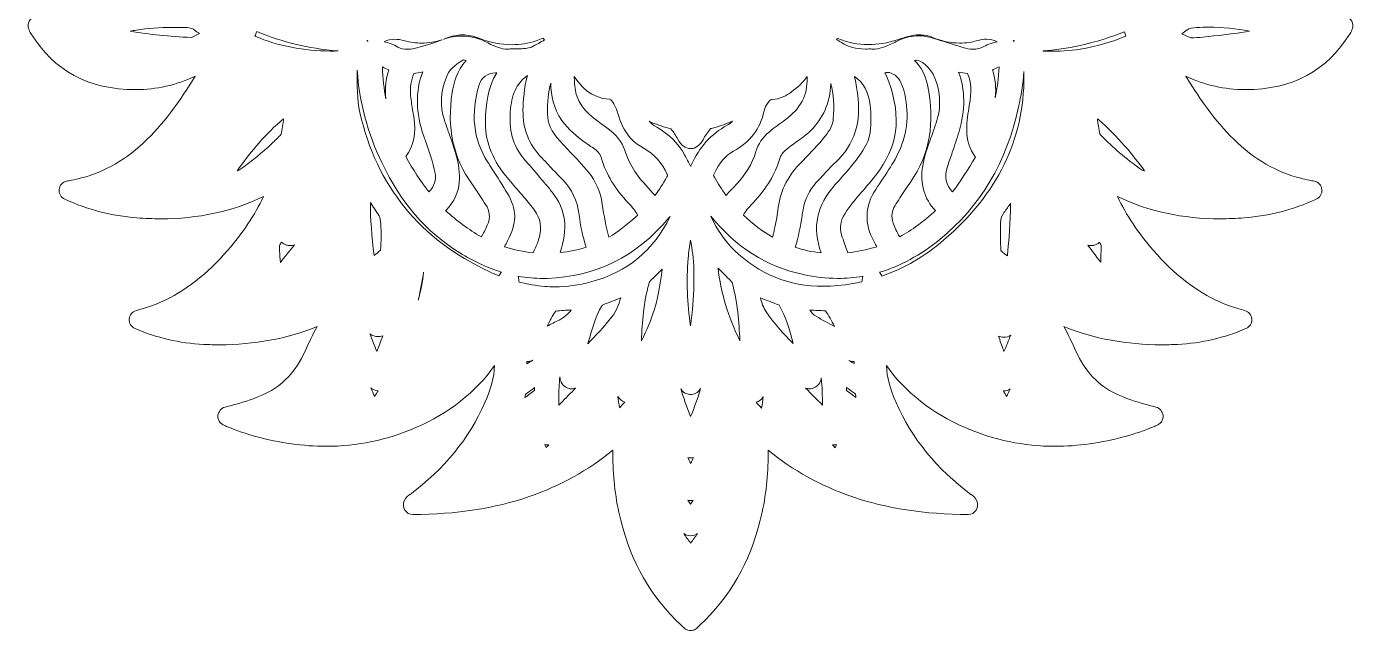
# Model space of a CAD drawing. Extents: x 180 to 9920, y -1894 to -106.
# Drawn here: x 4207 to 5873, y -1888 to -1130 of the extents above; entities that cross this region are included whole.
import ezdxf

# ---------------------------------------------------------------- set-up
doc = ezdxf.new("R2010")
doc.units = 0
doc.header["$MEASUREMENT"] = 0
doc.layers.add('Layer 1', color=7, linetype='Continuous')

msp = doc.modelspace()

# ---------------------------------------------------------------- linework, layer by layer
at = {"layer": 'Layer 1', "lineweight": 0}
for points, knots in [([(5869.8, -1123.5), (5866.4, -1116.8), (5859.6, -1116.3), (5856, -1116), (5796.1, -1111.6), (5749.3, -1083.6), (5713, -1030.5), (5697.6, -1008.1), (5685.6, -984.1), (5672.9, -955.4), (5687.3, -960.3), (5701.7, -962.8), (5715.9, -962.8), (5727.7, -962.8), (5739.5, -961.1), (5751.2, -957.8), (5765, -953.9), (5777.4, -946), (5787.9, -934.5), (5789.4, -932.8), (5794.2, -927.6), (5792.2, -920.3), (5790.9, -915.4), (5787.2, -912), (5781.3, -910.2), (5762.1, -904.2), (5746.4, -896.3), (5733.3, -886), (5714.8, -871.6), (5701.9, -851.8), (5693.8, -825.6), (5686.3, -801.2), (5683.4, -776.3), (5681.5, -755.1), (5679.3, -728.9), (5678, -702.1), (5676.7, -676.1), (5675.8, -658.3), (5674.9, -639.8), (5673.7, -621.7), (5668.7, -546.7), (5660.1, -484.7), (5646.4, -426.6), (5630.7, -359.5), (5594.5, -301.6), (5539.1, -254.6), (5497.7, -219.5), (5447.7, -191.3), (5386.2, -168.6), (5327.7, -146.9), (5263.9, -131.7), (5191.2, -122.1), (5140, -115.4), (5089.2, -111.9), (5040.1, -111.9), (5040.1, -111.9), (5039.8, -111.9), (5039.8, -111.9), (4990.8, -111.9), (4940, -115.4), (4888.8, -122.1), (4816.1, -131.7), (4752.3, -146.9), (4693.8, -168.6), (4632.3, -191.3), (4582.3, -219.5), (4540.9, -254.6), (4485.5, -301.6), (4449.3, -359.5), (4433.6, -426.6), (4419.9, -484.7), (4411.3, -546.7), (4406.3, -621.7), (4405.1, -639.8), (4404.2, -658.3), (4403.3, -676.2), (4402, -702.1), (4400.7, -728.9), (4398.5, -755.1), (4396.6, -776.3), (4393.7, -801.2), (4386.2, -825.6), (4378.1, -851.8), (4365.2, -871.6), (4346.7, -886), (4333.6, -896.3), (4317.9, -904.2), (4298.7, -910.2), (4292.8, -912), (4289.1, -915.4), (4287.8, -920.3), (4285.8, -927.6), (4290.6, -932.8), (4292.1, -934.5), (4302.6, -946), (4315, -953.9), (4328.8, -957.8), (4340.5, -961.1), (4352.3, -962.8), (4364.1, -962.8), (4378.3, -962.8), (4392.7, -960.3), (4407.1, -955.4), (4394.4, -984.1), (4382.4, -1008.1), (4367, -1030.5), (4330.7, -1083.6), (4283.9, -1111.6), (4224, -1116), (4220.4, -1116.3), (4213.6, -1116.8), (4210.2, -1123.5), (4206.8, -1130.1), (4210.4, -1135.9), (4212.3, -1139), (4240.8, -1185.8), (4284.9, -1209.4), (4343.3, -1209.4), (4343.3, -1209.4), (4344.1, -1209.4), (4344.1, -1209.4), (4369.7, -1209.4), (4394.2, -1203.8), (4418.5, -1192.6), (4417.6, -1194), (4416.7, -1195.4), (4415.8, -1196.9), (4400.9, -1220.6), (4382.4, -1248.1), (4358.3, -1271.7), (4332.3, -1297.1), (4304.7, -1313.2), (4274, -1320.7), (4270.7, -1321.6), (4267.3, -1322.3), (4263.4, -1323.1), (4261.4, -1323.5), (4259.3, -1323.9), (4257.1, -1324.4), (4252, -1325.4), (4248.3, -1329.6), (4247.7, -1334.8), (4247.1, -1340), (4250, -1344.9), (4254.7, -1347), (4283.8, -1360.1), (4313.4, -1367.8), (4345.2, -1370.3), (4355.3, -1371.1), (4365.4, -1371.5), (4375.1, -1371.5), (4422.3, -1371.5), (4464.6, -1362.4), (4504.1, -1343.7), (4493.1, -1366.9), (4478.3, -1389.1), (4459, -1411.4), (4433.2, -1441.2), (4405.7, -1462.4), (4375.1, -1476.2), (4366.2, -1480.2), (4356.5, -1483.5), (4344.6, -1486.6), (4339.7, -1487.9), (4336.1, -1492.2), (4335.7, -1497.3), (4335.3, -1502.4), (4338.2, -1507.2), (4342.9, -1509.2), (4370.1, -1521), (4398.3, -1527.5), (4429, -1529.1), (4435.8, -1529.5), (4442.5, -1529.6), (4449.1, -1529.6), (4492.4, -1529.6), (4533.5, -1522), (4571.5, -1506.8), (4565.9, -1516.8), (4561.1, -1527.1), (4556.3, -1537.6), (4544.6, -1563.3), (4528.2, -1580.8), (4505.9, -1591.1), (4494, -1596.6), (4481.6, -1601), (4468, -1604.6), (4465.5, -1605.3), (4463, -1605.9), (4460.3, -1606.7), (4460.3, -1606.7), (4455.9, -1607.8), (4455.9, -1607.8), (4451.1, -1609.1), (4447.5, -1613.3), (4447, -1618.3), (4446.5, -1623.2), (4449.2, -1628), (4453.7, -1630.2), (4454.3, -1630.5), (4454.8, -1630.7), (4455.2, -1630.9), (4456, -1631.3), (4456.8, -1631.7), (4457.8, -1632.1), (4470.8, -1637.3), (4482.8, -1641.4), (4494.3, -1644.5), (4524.5, -1652.8), (4554.2, -1657), (4582.6, -1657), (4621.6, -1657), (4659.6, -1649.1), (4695.5, -1633.5), (4737, -1615.5), (4770.1, -1589.4), (4794.1, -1555.8), (4793.5, -1570.2), (4789.6, -1585.1), (4782.1, -1602.1), (4762.4, -1647), (4730.8, -1685.7), (4688.1, -1717.3), (4688.1, -1717.3), (4687.9, -1717.4), (4687.9, -1717.4), (4686.4, -1718.4), (4682.9, -1720.7), (4680.7, -1725.6), (4679, -1729.3), (4679.3, -1733.6), (4681.5, -1737.1), (4683.8, -1740.5), (4687.5, -1742.6), (4691.6, -1742.6), (4746.4, -1742.4), (4794.1, -1735), (4837.6, -1720), (4876.7, -1706.6), (4911.2, -1687.4), (4942.7, -1661.7), (4942.2, -1687.9), (4944.6, -1714.1), (4950.1, -1739.7), (4961.5, -1793.2), (4985.5, -1838.6), (5021.3, -1874.8), (5023.9, -1877.5), (5026.6, -1879.9), (5029.4, -1882.5), (5029.4, -1882.5), (5030.5, -1883.5), (5030.5, -1883.5), (5031.7, -1885), (5033.3, -1886.2), (5035.1, -1887), (5036.2, -1887.5), (5037.4, -1887.8), (5038.6, -1888), (5039.1, -1888), (5039.6, -1888.1), (5040.1, -1888.1), (5041.8, -1888.1), (5043.4, -1887.7), (5044.9, -1887.1), (5046.8, -1886.2), (5048.4, -1885), (5049.6, -1883.4), (5049.6, -1883.4), (5050.6, -1882.5), (5050.6, -1882.5), (5053.4, -1879.9), (5056.1, -1877.5), (5058.7, -1874.8), (5094.5, -1838.6), (5118.5, -1793.2), (5129.9, -1739.7), (5135.4, -1714.1), (5137.8, -1687.9), (5137.3, -1661.7), (5168.8, -1687.4), (5203.3, -1706.6), (5242.4, -1720), (5285.9, -1735), (5333.6, -1742.4), (5388.4, -1742.6), (5392.5, -1742.6), (5396.2, -1740.5), (5398.5, -1737.1), (5400.7, -1733.6), (5401, -1729.3), (5399.3, -1725.6), (5397.1, -1720.7), (5393.6, -1718.4), (5392.1, -1717.4), (5392.1, -1717.4), (5391.9, -1717.3), (5391.9, -1717.3), (5349.2, -1685.7), (5317.6, -1647), (5297.9, -1602.1), (5290.4, -1585.1), (5286.5, -1570.2), (5285.9, -1555.8), (5309.9, -1589.4), (5343, -1615.5), (5384.5, -1633.5), (5420.4, -1649.1), (5458.4, -1657), (5497.4, -1657), (5525.8, -1657), (5555.5, -1652.8), (5585.6, -1644.5), (5597.2, -1641.4), (5609.2, -1637.3), (5622.2, -1632.1), (5623.2, -1631.7), (5624, -1631.3), (5624.8, -1630.9), (5625.2, -1630.7), (5625.7, -1630.5), (5626.3, -1630.2), (5630.8, -1628), (5633.5, -1623.2), (5633, -1618.3), (5632.5, -1613.3), (5628.9, -1609.1), (5624.1, -1607.8), (5624.1, -1607.8), (5619.7, -1606.7), (5619.7, -1606.7), (5617, -1605.9), (5614.5, -1605.3), (5612, -1604.6), (5598.4, -1601), (5586, -1596.6), (5574.1, -1591.1), (5551.8, -1580.8), (5535.4, -1563.3), (5523.7, -1537.6), (5518.9, -1527.1), (5514.1, -1516.8), (5508.5, -1506.8), (5546.5, -1522), (5587.6, -1529.6), (5630.9, -1529.6), (5637.5, -1529.6), (5644.2, -1529.5), (5651, -1529.1), (5681.7, -1527.5), (5709.9, -1521), (5737.1, -1509.2), (5741.8, -1507.2), (5744.7, -1502.4), (5744.3, -1497.3), (5743.9, -1492.2), (5740.3, -1487.9), (5735.4, -1486.6), (5723.5, -1483.5), (5713.8, -1480.2), (5704.9, -1476.2), (5674.3, -1462.4), (5646.8, -1441.2), (5621, -1411.4), (5601.7, -1389.1), (5586.9, -1366.9), (5575.9, -1343.7), (5615.4, -1362.4), (5657.7, -1371.5), (5704.9, -1371.5), (5714.6, -1371.5), (5724.7, -1371.1), (5734.8, -1370.3), (5766.6, -1367.8), (5796.2, -1360.1), (5825.3, -1347), (5830, -1344.9), (5832.9, -1340), (5832.3, -1334.8), (5831.7, -1329.6), (5828, -1325.4), (5822.9, -1324.4), (5820.7, -1323.9), (5818.6, -1323.5), (5816.6, -1323.1), (5812.7, -1322.3), (5809.3, -1321.6), (5806, -1320.7), (5775.3, -1313.2), (5747.7, -1297.1), (5721.7, -1271.7), (5697.6, -1248.1), (5679.1, -1220.6), (5664.2, -1196.9), (5663.3, -1195.4), (5662.4, -1194), (5661.5, -1192.6), (5685.8, -1203.8), (5710.3, -1209.4), (5735.9, -1209.4), (5735.9, -1209.4), (5736.7, -1209.4), (5736.7, -1209.4), (5795.1, -1209.4), (5839.2, -1185.8), (5867.7, -1139), (5869.6, -1135.9), (5873.2, -1130.1), (5869.8, -1123.5)], [0, 0, 0, 0, 1, 1, 1, 2, 2, 2, 3, 3, 3, 4, 4, 4, 5, 5, 5, 6, 6, 6, 7, 7, 7, 8, 8, 8, 9, 9, 9, 10, 10, 10, 11, 11, 11, 12, 12, 12, 13, 13, 13, 14, 14, 14, 15, 15, 15, 16, 16, 16, 17, 17, 17, 18, 18, 18, 19, 19, 19, 20, 20, 20, 21, 21, 21, 22, 22, 22, 23, 23, 23, 24, 24, 24, 25, 25, 25, 26, 26, 26, 27, 27, 27, 28, 28, 28, 29, 29, 29, 30, 30, 30, 31, 31, 31, 32, 32, 32, 33, 33, 33, 34, 34, 34, 35, 35, 35, 36, 36, 36, 37, 37, 37, 38, 38, 38, 39, 39, 39, 40, 40, 40, 41, 41, 41, 42, 42, 42, 43, 43, 43, 44, 44, 44, 45, 45, 45, 46, 46, 46, 47, 47, 47, 48, 48, 48, 49, 49, 49, 50, 50, 50, 51, 51, 51, 52, 52, 52, 53, 53, 53, 54, 54, 54, 55, 55, 55, 56, 56, 56, 57, 57, 57, 58, 58, 58, 59, 59, 59, 60, 60, 60, 61, 61, 61, 62, 62, 62, 63, 63, 63, 64, 64, 64, 65, 65, 65, 66, 66, 66, 67, 67, 67, 68, 68, 68, 69, 69, 69, 70, 70, 70, 71, 71, 71, 72, 72, 72, 73, 73, 73, 74, 74, 74, 75, 75, 75, 76, 76, 76, 77, 77, 77, 78, 78, 78, 79, 79, 79, 80, 80, 80, 81, 81, 81, 82, 82, 82, 83, 83, 83, 84, 84, 84, 85, 85, 85, 86, 86, 86, 87, 87, 87, 88, 88, 88, 89, 89, 89, 90, 90, 90, 91, 91, 91, 92, 92, 92, 93, 93, 93, 94, 94, 94, 95, 95, 95, 96, 96, 96, 97, 97, 97, 98, 98, 98, 99, 99, 99, 100, 100, 100, 101, 101, 101, 102, 102, 102, 103, 103, 103, 104, 104, 104, 105, 105, 105, 106, 106, 106, 107, 107, 107, 108, 108, 108, 109, 109, 109, 110, 110, 110, 111, 111, 111, 112, 112, 112, 113, 113, 113, 114, 114, 114, 115, 115, 115, 116, 116, 116, 117, 117, 117, 118, 118, 118, 119, 119, 119, 120, 120, 120, 121, 121, 121, 122, 122, 122, 123, 123, 123, 124, 124, 124, 125, 125, 125, 126, 126, 126, 127, 127, 127, 128, 128, 128, 129, 129, 129, 130, 130, 130, 131, 131, 131, 132, 132, 132, 133, 133, 133, 134, 134, 134, 135, 135, 135, 136, 136, 136, 136]), ([(4413.7, -1143.9), (4386, -1142.9), (4360.6, -1140.3), (4336.9, -1136.1), (4339.5, -1135.6), (4342.1, -1135.2), (4344.6, -1134.8), (4358.3, -1132.4), (4373, -1131.4), (4391, -1131.4), (4396.1, -1131.4), (4401.6, -1131.5), (4407.9, -1131.6), (4412.2, -1131.8), (4415.5, -1132.9), (4418.6, -1135.4), (4420.3, -1136.7), (4421.9, -1137.9), (4423.7, -1139.2), (4420.4, -1140.9), (4417, -1142.5), (4413.7, -1143.9)], [0, 0, 0, 0, 1, 1, 1, 2, 2, 2, 3, 3, 3, 4, 4, 4, 5, 5, 5, 6, 6, 6, 7, 7, 7, 7]), ([(5696.9, -1142.1), (5687.7, -1143.2), (5678.1, -1144), (5667.8, -1144.6), (5664.1, -1143), (5660.3, -1141.2), (5656.5, -1139.3), (5658.9, -1137.7), (5661, -1136.1), (5663.1, -1134.5), (5665.9, -1132.4), (5670.2, -1131.9), (5675.6, -1131.5), (5680.3, -1131.2), (5685.2, -1131), (5690.1, -1131), (5707.7, -1131), (5725, -1133.1), (5741.7, -1136.1), (5728.6, -1138.2), (5714.1, -1140.2), (5696.9, -1142.1)], [0, 0, 0, 0, 1, 1, 1, 2, 2, 2, 3, 3, 3, 4, 4, 4, 5, 5, 5, 6, 6, 6, 7, 7, 7, 7]), ([(4591.6, -1161), (4591.6, -1161), (4591.2, -1161), (4591.2, -1161), (4590.1, -1161), (4589.1, -1161), (4588.1, -1161), (4554.9, -1161), (4523, -1154.8), (4493.4, -1142.4), (4494.1, -1140.6), (4494.8, -1138.6), (4495.6, -1136.6), (4511.3, -1143.1), (4528, -1148.5), (4545.5, -1152.8), (4560.7, -1156.5), (4577.4, -1159.1), (4597.8, -1160.9), (4596.1, -1160.9), (4593.6, -1161), (4591.6, -1161)], [0, 0, 0, 0, 1, 1, 1, 2, 2, 2, 3, 3, 3, 4, 4, 4, 5, 5, 5, 6, 6, 6, 7, 7, 7, 7]), ([(4635.3, -1148.5), (4634.9, -1148.5), (4634.5, -1148.6), (4634.2, -1148.6), (4634.2, -1148.3), (4634.3, -1147.9), (4634.3, -1147.5), (4634.4, -1147.6), (4634.4, -1147.6), (4634.4, -1147.6), (4634.7, -1147.9), (4635, -1148.2), (4635.3, -1148.5)], [0, 0, 0, 0, 1, 1, 1, 2, 2, 2, 3, 3, 3, 4, 4, 4, 4]), ([(4693.5, -1157.8), (4690.2, -1158.5), (4687.2, -1158.8), (4684.5, -1158.8), (4680.1, -1158.8), (4676.3, -1157.9), (4672.8, -1156), (4667.1, -1152.9), (4661.3, -1150.6), (4655.5, -1149.3), (4659.7, -1147.3), (4664.1, -1146.3), (4669, -1146.3), (4672.6, -1146.3), (4676.7, -1146.9), (4680.9, -1148.1), (4688.2, -1150.1), (4695.5, -1151.1), (4702.7, -1151.1), (4711.3, -1151.1), (4719.8, -1149.7), (4728.3, -1146.9), (4728.2, -1146.9), (4728.1, -1147), (4728, -1147), (4717.4, -1150.8), (4705.5, -1155.1), (4693.5, -1157.8)], [0, 0, 0, 0, 1, 1, 1, 2, 2, 2, 3, 3, 3, 4, 4, 4, 5, 5, 5, 6, 6, 6, 7, 7, 7, 8, 8, 8, 9, 9, 9, 9]), ([(4753.6, -1142.2), (4745.9, -1142.2), (4738, -1143.6), (4730, -1146.3), (4731.1, -1145.9), (4732.3, -1145.4), (4733.5, -1144.9), (4740.2, -1142.2), (4747.1, -1140.8), (4753.9, -1140.8), (4760.6, -1140.8), (4767.5, -1142.2), (4774.4, -1144.8), (4789, -1150.4), (4802.6, -1153.1), (4816.1, -1153.1), (4826.4, -1153.1), (4836.6, -1151.4), (4846.4, -1148.1), (4849.3, -1147.1), (4852.1, -1146.1), (4854.9, -1144.9), (4855.6, -1145.6), (4856.2, -1146.3), (4856.9, -1146.9), (4852, -1149.9), (4846.5, -1152.9), (4840.3, -1156), (4836, -1158), (4830.5, -1158.1), (4822.8, -1158.1), (4820.3, -1158.1), (4817.7, -1158.2), (4814.9, -1158.2), (4814.5, -1158.2), (4814.1, -1158.3), (4813.6, -1158.3), (4812.7, -1158.5), (4811.6, -1158.6), (4810.5, -1158.6), (4803.5, -1158.6), (4794.8, -1155.8), (4785.9, -1150.9), (4775.6, -1145.1), (4764.7, -1142.2), (4753.6, -1142.2)], [0, 0, 0, 0, 1, 1, 1, 2, 2, 2, 3, 3, 3, 4, 4, 4, 5, 5, 5, 6, 6, 6, 7, 7, 7, 8, 8, 8, 9, 9, 9, 10, 10, 10, 11, 11, 11, 12, 12, 12, 13, 13, 13, 14, 14, 14, 15, 15, 15, 15]), ([(5394.3, -1158.7), (5390.4, -1158.7), (5386.2, -1158), (5381.7, -1156.6), (5369.2, -1152.6), (5356.6, -1148.7), (5344.1, -1144.7), (5338.2, -1142.9), (5332.2, -1141.9), (5326.4, -1141.9), (5318.1, -1141.9), (5309.9, -1143.8), (5302, -1147.5), (5301.4, -1147.7), (5300.9, -1148), (5300.2, -1148.2), (5299, -1148.7), (5297.7, -1149.3), (5296.3, -1150.1), (5285.2, -1155.8), (5276.2, -1158.6), (5268.7, -1158.6), (5267.7, -1158.6), (5266.7, -1158.6), (5265.8, -1158.4), (5265.4, -1158.4), (5264.9, -1158.4), (5264.5, -1158.4), (5264.3, -1158.4), (5264.1, -1158.4), (5263.9, -1158.4), (5262.4, -1158.5), (5260.9, -1158.5), (5259.5, -1158.5), (5247.5, -1158.5), (5237.9, -1156), (5229.4, -1150.5), (5228.3, -1149.8), (5227.2, -1149.1), (5226, -1148.4), (5225.1, -1147.8), (5224.2, -1147.3), (5223.3, -1146.7), (5223.9, -1146.2), (5224.4, -1145.6), (5225, -1145.1), (5237.1, -1150.3), (5250, -1152.9), (5263.4, -1152.9), (5275.2, -1152.9), (5287.5, -1150.9), (5299.9, -1146.8), (5303.9, -1145.5), (5308.5, -1144), (5313, -1142.8), (5318.1, -1141.4), (5322.9, -1140.7), (5327.5, -1140.7), (5333.2, -1140.7), (5338.6, -1141.8), (5343.9, -1144), (5355, -1148.7), (5366.4, -1151), (5377.7, -1151), (5385.6, -1151), (5393.6, -1149.9), (5401.6, -1147.6), (5404.9, -1146.7), (5408.2, -1146.2), (5411.3, -1146.2), (5416, -1146.2), (5420.5, -1147.2), (5424.8, -1149.3), (5419.3, -1150.5), (5413.8, -1152.5), (5408.3, -1155.3), (5403.9, -1157.6), (5399.3, -1158.7), (5394.3, -1158.7)], [0, 0, 0, 0, 1, 1, 1, 2, 2, 2, 3, 3, 3, 4, 4, 4, 5, 5, 5, 6, 6, 6, 7, 7, 7, 8, 8, 8, 9, 9, 9, 10, 10, 10, 11, 11, 11, 12, 12, 12, 13, 13, 13, 14, 14, 14, 15, 15, 15, 16, 16, 16, 17, 17, 17, 18, 18, 18, 19, 19, 19, 20, 20, 20, 21, 21, 21, 22, 22, 22, 23, 23, 23, 24, 24, 24, 25, 25, 25, 26, 26, 26, 26]), ([(5446.1, -1148.6), (5445.8, -1148.6), (5445.4, -1148.5), (5445.1, -1148.5), (5445.2, -1148.3), (5445.4, -1148.2), (5445.5, -1148), (5445.7, -1147.9), (5445.8, -1147.7), (5445.9, -1147.6), (5446, -1147.9), (5446, -1148.3), (5446.1, -1148.6)], [0, 0, 0, 0, 1, 1, 1, 2, 2, 2, 3, 3, 3, 4, 4, 4, 4]), ([(5489.1, -1161.2), (5487, -1161.2), (5484.9, -1161.2), (5482.7, -1161.2), (5482.7, -1161.1), (5482.7, -1161), (5482.6, -1160.8), (5496.7, -1159.6), (5512.9, -1157.8), (5528.9, -1154.1), (5548.5, -1149.6), (5567.2, -1143.8), (5584.5, -1136.8), (5585.2, -1138.7), (5585.8, -1140.5), (5586.5, -1142.2), (5568, -1150), (5548.7, -1155.5), (5529, -1158.7), (5515.5, -1160.9), (5501.9, -1161.2), (5489.1, -1161.2)], [0, 0, 0, 0, 1, 1, 1, 2, 2, 2, 3, 3, 3, 4, 4, 4, 5, 5, 5, 6, 6, 6, 7, 7, 7, 7]), ([(4657.8, -1221), (4655.4, -1208.6), (4654, -1195.4), (4653.4, -1181), (4656.1, -1182.3), (4658.8, -1183.6), (4661.5, -1184.8), (4661.5, -1184.8), (4661.5, -1184.8), (4661.5, -1184.8), (4657.5, -1195.9), (4656.3, -1207.4), (4657.8, -1221)], [0, 0, 0, 0, 1, 1, 1, 2, 2, 2, 3, 3, 3, 4, 4, 4, 4]), ([(4746, -1292.3), (4743.4, -1282.5), (4740, -1273), (4736.7, -1263.8), (4734.9, -1258.5), (4732.9, -1253), (4731.2, -1247.7), (4725.5, -1230.2), (4726.3, -1212.5), (4733.7, -1193.6), (4737, -1185.1), (4743.5, -1178.6), (4755.1, -1172), (4756.3, -1172.3), (4757.4, -1172.6), (4758.6, -1173), (4746.7, -1185.6), (4742.9, -1201.4), (4741, -1213), (4734, -1257.7), (4742.1, -1295.4), (4766, -1328.1), (4769.5, -1332.8), (4772.8, -1338.1), (4776.1, -1343.1), (4778.3, -1346.5), (4780.5, -1350), (4782.8, -1353.5), (4788.4, -1361.7), (4789.1, -1370), (4785, -1379.5), (4782.5, -1385.2), (4780.1, -1390), (4777.5, -1394.1), (4761.7, -1385.1), (4746.7, -1374), (4732.6, -1361.2), (4732.6, -1361.2), (4733.2, -1360.6), (4733.2, -1360.6), (4755, -1338.9), (4751.5, -1312.7), (4746, -1292.3)], [0, 0, 0, 0, 1, 1, 1, 2, 2, 2, 3, 3, 3, 4, 4, 4, 5, 5, 5, 6, 6, 6, 7, 7, 7, 8, 8, 8, 9, 9, 9, 10, 10, 10, 11, 11, 11, 12, 12, 12, 13, 13, 13, 14, 14, 14, 14]), ([(5347.6, -1361.3), (5332.8, -1374.8), (5318, -1385.6), (5302.5, -1394.2), (5298.9, -1388.3), (5296.3, -1382.6), (5294.4, -1376.9), (5291.7, -1368.4), (5292.4, -1361.4), (5296.7, -1354.9), (5298.8, -1351.7), (5300.8, -1348.5), (5302.9, -1345.2), (5307.1, -1338.7), (5311.5, -1331.9), (5316, -1325.5), (5340.2, -1291), (5347.2, -1251.1), (5337.4, -1203.5), (5334.9, -1191.3), (5329.5, -1181.2), (5321.1, -1172.7), (5321.9, -1172.5), (5322.7, -1172.4), (5323.4, -1172.4), (5326.5, -1172.4), (5330, -1174.3), (5334.4, -1178), (5345.2, -1187.5), (5350.7, -1200.2), (5352.3, -1219.2), (5352.4, -1220.6), (5352.3, -1222.4), (5352.3, -1223.6), (5352.3, -1224.3), (5352.3, -1224.9), (5352.3, -1225.4), (5352.3, -1225.8), (5352.3, -1226.2), (5352.3, -1226.7), (5353.3, -1235.3), (5350.9, -1242.7), (5348.1, -1251.3), (5347.7, -1252.5), (5347.3, -1253.7), (5346.9, -1255), (5345.4, -1259.9), (5343.5, -1265), (5341.7, -1269.9), (5337.7, -1281), (5333.5, -1292.6), (5331.4, -1305.2), (5327.8, -1327.9), (5333.2, -1346.7), (5347.6, -1361.3)], [0, 0, 0, 0, 1, 1, 1, 2, 2, 2, 3, 3, 3, 4, 4, 4, 5, 5, 5, 6, 6, 6, 7, 7, 7, 8, 8, 8, 9, 9, 9, 10, 10, 10, 11, 11, 11, 12, 12, 12, 13, 13, 13, 14, 14, 14, 15, 15, 15, 16, 16, 16, 17, 17, 17, 18, 18, 18, 18]), ([(5419, -1184.8), (5419, -1184.8), (5418.9, -1184.8), (5418.9, -1184.7), (5419.2, -1184.6), (5419.5, -1184.4), (5419.9, -1184.3), (5422.5, -1183), (5424.9, -1181.9), (5427.2, -1180.9), (5426.9, -1194.7), (5424.7, -1208.2), (5422.5, -1219.9), (5423.7, -1206.9), (5422.6, -1195.7), (5419, -1184.8)], [0, 0, 0, 0, 1, 1, 1, 2, 2, 2, 3, 3, 3, 4, 4, 4, 5, 5, 5, 5]), ([(4799.8, -1443.1), (4795.6, -1441.4), (4791.4, -1439.7), (4787.3, -1437.8), (4700.5, -1397.4), (4645.9, -1330.3), (4625.2, -1238.2), (4621.5, -1221.7), (4621.6, -1203.8), (4621.7, -1186.6), (4621.7, -1186.6), (4621.8, -1185.1), (4621.8, -1185.1), (4621.8, -1185.1), (4621.8, -1185.1), (4621.8, -1185.1), (4624.2, -1224.4), (4634.5, -1263.3), (4652.5, -1301), (4676.3, -1351.2), (4708.4, -1388.2), (4750.4, -1414.2), (4768, -1425), (4785.4, -1433.1), (4802.9, -1438.4), (4801.6, -1439.7), (4800.6, -1441.3), (4799.8, -1443.1)], [0, 0, 0, 0, 1, 1, 1, 2, 2, 2, 3, 3, 3, 4, 4, 4, 5, 5, 5, 6, 6, 6, 7, 7, 7, 8, 8, 8, 9, 9, 9, 9]), ([(4692.8, -1243.7), (4692.4, -1240.7), (4691.9, -1237.6), (4691.3, -1234.6), (4690.2, -1227.7), (4689, -1221.2), (4688.6, -1214.7), (4688.1, -1206.8), (4689.3, -1198.8), (4692.6, -1189), (4696.3, -1188.6), (4700.1, -1188), (4703.9, -1187.2), (4694.6, -1211.8), (4695.1, -1238.2), (4705.2, -1267.7), (4706, -1269.7), (4706.7, -1271.8), (4707.4, -1273.9), (4712, -1287), (4716.7, -1300.6), (4719.4, -1314.2), (4721.2, -1323.1), (4718.8, -1330.3), (4711.5, -1337.9), (4701.3, -1324.4), (4691.8, -1309.8), (4682.6, -1293.4), (4692.6, -1280.1), (4695.9, -1263.8), (4692.8, -1243.7)], [0, 0, 0, 0, 1, 1, 1, 2, 2, 2, 3, 3, 3, 4, 4, 4, 5, 5, 5, 6, 6, 6, 7, 7, 7, 8, 8, 8, 9, 9, 9, 10, 10, 10, 10]), ([(4819.4, -1368.3), (4819, -1358.4), (4816, -1349.1), (4810.3, -1339.7), (4804.1, -1329.5), (4797.6, -1319.3), (4791.3, -1309.4), (4789.3, -1306.2), (4787.3, -1303), (4785.3, -1299.9), (4767.3, -1271.4), (4763.9, -1239.9), (4774.7, -1203.4), (4777.4, -1194.5), (4785.8, -1188.3), (4795.3, -1188.3), (4795.8, -1188.3), (4796.3, -1188.3), (4796.8, -1188.4), (4785, -1207.3), (4783.3, -1228.7), (4782.6, -1247.7), (4781.8, -1272.2), (4790, -1294.9), (4807.8, -1317.2), (4813.2, -1324), (4819, -1330.5), (4824.5, -1336.9), (4829, -1342), (4833.7, -1347.3), (4838, -1352.6), (4847.2, -1363.8), (4853, -1373.7), (4851.8, -1385.8), (4850.7, -1396.4), (4846.5, -1406.4), (4842.5, -1414.4), (4830.6, -1413), (4818.5, -1410.4), (4806.5, -1406.6), (4807.9, -1404.2), (4809.2, -1401.7), (4810.5, -1399.2), (4816.1, -1388.4), (4819, -1378.5), (4819.4, -1369.1), (4819.4, -1368.8), (4819.4, -1368.5), (4819.4, -1368.3)], [0, 0, 0, 0, 1, 1, 1, 2, 2, 2, 3, 3, 3, 4, 4, 4, 5, 5, 5, 6, 6, 6, 7, 7, 7, 8, 8, 8, 9, 9, 9, 10, 10, 10, 11, 11, 11, 12, 12, 12, 13, 13, 13, 14, 14, 14, 15, 15, 15, 16, 16, 16, 16]), ([(4866.5, -1338.2), (4863.3, -1334.1), (4860, -1330.2), (4856.8, -1326.5), (4856.8, -1326.5), (4850.7, -1319.2), (4850.7, -1319.2), (4844.3, -1311.7), (4837.7, -1303.8), (4831, -1296.2), (4817, -1279.9), (4811.6, -1259.9), (4814.2, -1233.3), (4815.2, -1222.9), (4817.5, -1214.7), (4821.2, -1207.7), (4824.9, -1200.9), (4829.5, -1195.7), (4835.4, -1191.8), (4831, -1208.2), (4830.1, -1223.4), (4829.8, -1235.4), (4829.4, -1258.5), (4837, -1277.9), (4853.1, -1294.7), (4856.6, -1298.3), (4860.1, -1302.1), (4863.5, -1305.8), (4868.6, -1311.2), (4873.8, -1316.8), (4879.2, -1322.2), (4891.1, -1334.2), (4898, -1348.7), (4900.3, -1366.5), (4902, -1379.6), (4904.3, -1393.5), (4909.1, -1407.1), (4898.8, -1410.5), (4888, -1412.8), (4876.3, -1414), (4876.3, -1414), (4876.3, -1414), (4876.3, -1414), (4886.7, -1384.7), (4883.5, -1359.9), (4866.5, -1338.2)], [0, 0, 0, 0, 1, 1, 1, 2, 2, 2, 3, 3, 3, 4, 4, 4, 5, 5, 5, 6, 6, 6, 7, 7, 7, 8, 8, 8, 9, 9, 9, 10, 10, 10, 11, 11, 11, 12, 12, 12, 13, 13, 13, 14, 14, 14, 15, 15, 15, 15]), ([(4957.4, -1285.3), (4954.2, -1275.1), (4947.4, -1266.4), (4936.6, -1258.6), (4936.6, -1258.6), (4933.5, -1256.3), (4933.5, -1256.3), (4917.5, -1244.9), (4903.8, -1235.1), (4897.6, -1218.4), (4897.6, -1218.4), (4897.2, -1217.2), (4897.2, -1217.2), (4896.6, -1215.7), (4896.1, -1214.1), (4895.9, -1213.2), (4894.8, -1205.4), (4894.2, -1198.8), (4894, -1193), (4901.8, -1204.7), (4914.9, -1220.3), (4938.5, -1221.6), (4939.3, -1221.6), (4939.9, -1221.7), (4943, -1226), (4945.6, -1229.7), (4947.3, -1234.6), (4948.8, -1239.3), (4952.2, -1249.7), (4956.2, -1260.7), (4964.6, -1270.4), (4969.9, -1276.3), (4976.1, -1279.9), (4981.2, -1282.8), (4981.2, -1282.8), (4981.9, -1283.2), (4981.9, -1283.2), (4994.5, -1290.4), (5004.1, -1301.1), (5010.9, -1315.9), (5011.3, -1316.6), (5011.5, -1317.1), (5010.4, -1319), (5005.4, -1327.8), (5000.4, -1335.5), (4995.4, -1342.5), (4992.5, -1338.8), (4989.4, -1335.4), (4986.4, -1332.2), (4972, -1317.2), (4962.5, -1301.9), (4957.4, -1285.3)], [0, 0, 0, 0, 1, 1, 1, 2, 2, 2, 3, 3, 3, 4, 4, 4, 5, 5, 5, 6, 6, 6, 7, 7, 7, 8, 8, 8, 9, 9, 9, 10, 10, 10, 11, 11, 11, 12, 12, 12, 13, 13, 13, 14, 14, 14, 15, 15, 15, 16, 16, 16, 17, 17, 17, 17]), ([(5132.4, -1235.9), (5133.2, -1232.5), (5134.9, -1228.9), (5137.3, -1225.7), (5140.2, -1221.8), (5141.3, -1221.8), (5142.5, -1221.8), (5152.7, -1221.6), (5160.7, -1216.7), (5166.5, -1212.5), (5174.4, -1206.8), (5181.1, -1200.3), (5186.4, -1193.1), (5186.4, -1193.7), (5186.4, -1194.3), (5186.4, -1194.9), (5187, -1216.4), (5178, -1233.5), (5158.8, -1247.3), (5158.8, -1247.3), (5158.6, -1247.5), (5158.6, -1247.5), (5152.1, -1252.2), (5145.4, -1257), (5139, -1262.3), (5130.5, -1269.4), (5124.8, -1277.8), (5122.1, -1287.1), (5117.7, -1302.5), (5108.9, -1316.6), (5093.5, -1332.7), (5092.7, -1333.5), (5091.9, -1334.3), (5091.1, -1335.1), (5089, -1337.2), (5086.8, -1339.5), (5084.6, -1342.2), (5079.3, -1334.7), (5074.5, -1326.8), (5070, -1319.3), (5068.7, -1317.1), (5068.9, -1316.2), (5069.6, -1314.9), (5076.2, -1301), (5084.2, -1291.7), (5094.1, -1286.5), (5114.8, -1275.5), (5127.4, -1259), (5132.4, -1235.9)], [0, 0, 0, 0, 1, 1, 1, 2, 2, 2, 3, 3, 3, 4, 4, 4, 5, 5, 5, 6, 6, 6, 7, 7, 7, 8, 8, 8, 9, 9, 9, 10, 10, 10, 11, 11, 11, 12, 12, 12, 13, 13, 13, 14, 14, 14, 15, 15, 15, 16, 16, 16, 16]), ([(5204, -1414.2), (5192.1, -1413), (5181.3, -1410.7), (5171.2, -1407.2), (5175.8, -1394.1), (5177.9, -1380.8), (5180, -1367.8), (5180, -1367.8), (5180, -1367.7), (5180, -1367.7), (5180.4, -1365.2), (5180.8, -1362.7), (5181.2, -1360.3), (5183.5, -1346.8), (5188.9, -1335.6), (5197.9, -1326), (5200.4, -1323.4), (5202.8, -1320.7), (5205.2, -1318.1), (5210.6, -1312.1), (5216.3, -1305.9), (5222.2, -1300.4), (5245.8, -1278.4), (5254.8, -1250.2), (5249.6, -1214.1), (5248.6, -1207.2), (5247.5, -1200), (5245.7, -1192.8), (5257.2, -1200.5), (5263.4, -1212.1), (5265.5, -1229.1), (5266.8, -1239.7), (5266.8, -1250.7), (5265.4, -1262.9), (5264.5, -1270.6), (5261.5, -1278.1), (5256.2, -1286), (5245.5, -1302.1), (5232.5, -1316.7), (5221.3, -1329), (5198.2, -1354), (5192.4, -1382.7), (5204, -1414.2)], [0, 0, 0, 0, 1, 1, 1, 2, 2, 2, 3, 3, 3, 4, 4, 4, 5, 5, 5, 6, 6, 6, 7, 7, 7, 8, 8, 8, 9, 9, 9, 10, 10, 10, 11, 11, 11, 12, 12, 12, 13, 13, 13, 14, 14, 14, 14]), ([(5237.6, -1414.4), (5234.8, -1406.9), (5231.9, -1399.2), (5229.6, -1391.5), (5226.9, -1382.1), (5228.2, -1373.6), (5233.9, -1364.8), (5240, -1355.3), (5247.3, -1346.8), (5255.1, -1337.7), (5257.7, -1334.7), (5260.4, -1331.5), (5263, -1328.4), (5263, -1328.4), (5264.1, -1327.1), (5264.1, -1327.1), (5268.6, -1321.7), (5273.2, -1316.1), (5277.5, -1310.1), (5302.1, -1275.4), (5304.7, -1236.6), (5285.4, -1191.4), (5284.9, -1190.3), (5284.3, -1189.3), (5283.8, -1188.3), (5284.9, -1188.1), (5286.1, -1188), (5287.2, -1187.8), (5287.4, -1187.8), (5287.6, -1187.8), (5287.7, -1187.8), (5292.9, -1187.8), (5301, -1193.2), (5304.1, -1200.5), (5309.6, -1213.3), (5311.1, -1227.2), (5311.9, -1239.2), (5312.5, -1268.4), (5301, -1290.6), (5290.9, -1306.6), (5285, -1316), (5278.6, -1325.4), (5272.5, -1334.6), (5258.6, -1355.5), (5257.9, -1377.6), (5270.4, -1400.5), (5271.5, -1402.6), (5272.6, -1404.6), (5273.8, -1406.6), (5261, -1410.6), (5248.2, -1412.9), (5237.6, -1414.4)], [0, 0, 0, 0, 1, 1, 1, 2, 2, 2, 3, 3, 3, 4, 4, 4, 5, 5, 5, 6, 6, 6, 7, 7, 7, 8, 8, 8, 9, 9, 9, 10, 10, 10, 11, 11, 11, 12, 12, 12, 13, 13, 13, 14, 14, 14, 15, 15, 15, 16, 16, 16, 17, 17, 17, 17]), ([(5458.5, -1192.2), (5458.4, -1272.7), (5425.6, -1340), (5358, -1398.1), (5334.4, -1418.4), (5308.3, -1433.6), (5280.3, -1443.4), (5279.6, -1441.6), (5278.6, -1440), (5277.3, -1438.6), (5303.4, -1430.8), (5328.6, -1417.1), (5352.7, -1397.6), (5403.6, -1356.2), (5436.9, -1300.2), (5451.7, -1231), (5454.5, -1217.9), (5457.4, -1202.7), (5458.5, -1186.9), (5458.5, -1188.6), (5458.5, -1190.5), (5458.5, -1192.2)], [0, 0, 0, 0, 1, 1, 1, 2, 2, 2, 3, 3, 3, 4, 4, 4, 5, 5, 5, 6, 6, 6, 7, 7, 7, 7]), ([(5376.5, -1187.4), (5380, -1188.2), (5383.7, -1188.7), (5387.6, -1189), (5387.6, -1189), (5387.7, -1189.1), (5387.7, -1189.2), (5392.4, -1200.1), (5393.1, -1212.2), (5389.9, -1229.5), (5388.2, -1238.9), (5386.6, -1249), (5386.6, -1259.6), (5386.7, -1272.7), (5390.4, -1284.3), (5397.5, -1294), (5388, -1310.5), (5378.5, -1324.9), (5368.7, -1337.9), (5360.4, -1328.8), (5358.4, -1318.6), (5362.4, -1306.1), (5364.4, -1300.1), (5366.5, -1294), (5368.5, -1288), (5371.4, -1279.5), (5374.4, -1270.8), (5377.1, -1261.9), (5385, -1235.1), (5384.8, -1210.1), (5376.5, -1187.4)], [0, 0, 0, 0, 1, 1, 1, 2, 2, 2, 3, 3, 3, 4, 4, 4, 5, 5, 5, 6, 6, 6, 7, 7, 7, 8, 8, 8, 9, 9, 9, 10, 10, 10, 10]), ([(4888.3, -1286.9), (4884.2, -1282.5), (4880, -1278.1), (4876, -1273.6), (4865.5, -1262.1), (4860.8, -1251.8), (4860.5, -1240.2), (4860.2, -1225.4), (4861.5, -1212.6), (4864.6, -1201.2), (4865, -1216.8), (4867.9, -1232.9), (4878.6, -1248), (4886.9, -1259.6), (4897.4, -1268), (4906.7, -1274.9), (4909.3, -1276.9), (4912, -1278.8), (4914.7, -1280.6), (4917, -1282.2), (4919.4, -1283.9), (4921.6, -1285.5), (4924.8, -1287.9), (4927.1, -1291.4), (4928.5, -1296.1), (4934.1, -1315.7), (4945, -1333.6), (4962.6, -1352.3), (4967, -1357), (4971.2, -1361.7), (4973.6, -1366.9), (4973.7, -1366.9), (4973.7, -1367), (4973.7, -1367.1), (4973.7, -1367.1), (4971.4, -1369.1), (4971.4, -1369.1), (4960.2, -1378.6), (4949.6, -1387.8), (4937.5, -1394.5), (4933.8, -1381.5), (4931.6, -1367.9), (4929.3, -1353), (4927.1, -1337.9), (4921.2, -1324.5), (4911.8, -1313), (4904.4, -1303.8), (4896.2, -1295.2), (4888.3, -1286.9)], [0, 0, 0, 0, 1, 1, 1, 2, 2, 2, 3, 3, 3, 4, 4, 4, 5, 5, 5, 6, 6, 6, 7, 7, 7, 8, 8, 8, 9, 9, 9, 10, 10, 10, 11, 11, 11, 12, 12, 12, 13, 13, 13, 14, 14, 14, 15, 15, 15, 16, 16, 16, 16]), ([(5117.8, -1352.2), (5117.8, -1352.2), (5118.2, -1351.8), (5118.2, -1351.8), (5135.7, -1333.2), (5146.4, -1315.5), (5151.9, -1296), (5152.3, -1294.5), (5153.4, -1292.6), (5154.5, -1290.6), (5156.4, -1287.4), (5159.8, -1284.8), (5163.8, -1281.8), (5164.6, -1281.2), (5165.3, -1280.6), (5166.1, -1280.1), (5168.4, -1278.2), (5171, -1276.4), (5173.5, -1274.7), (5179.2, -1270.6), (5185.1, -1266.4), (5190.6, -1261.1), (5206.4, -1245.7), (5215, -1226), (5216.1, -1202.4), (5216.1, -1202.2), (5216.1, -1202), (5216.1, -1201.7), (5219.6, -1214.9), (5220.6, -1229.6), (5219.2, -1246.3), (5218.6, -1253.3), (5215.2, -1260.3), (5208.6, -1268.4), (5200.2, -1278.7), (5190.6, -1288.6), (5181.4, -1298.2), (5179.6, -1300.1), (5177.8, -1302), (5176, -1303.9), (5160.8, -1319.9), (5152.1, -1338.6), (5149.6, -1361.3), (5148.8, -1368.8), (5147.1, -1376.7), (5145.4, -1384.3), (5145, -1386.1), (5144.6, -1388), (5144.2, -1389.9), (5143.9, -1391.3), (5143.4, -1392.8), (5142.9, -1394.4), (5130.3, -1387.4), (5118.4, -1378.4), (5106.6, -1367), (5108.8, -1361.8), (5112.9, -1357.4), (5117.8, -1352.2)], [0, 0, 0, 0, 1, 1, 1, 2, 2, 2, 3, 3, 3, 4, 4, 4, 5, 5, 5, 6, 6, 6, 7, 7, 7, 8, 8, 8, 9, 9, 9, 10, 10, 10, 11, 11, 11, 12, 12, 12, 13, 13, 13, 14, 14, 14, 15, 15, 15, 16, 16, 16, 17, 17, 17, 18, 18, 18, 19, 19, 19, 19]), ([(4514.4, -1277.4), (4502.9, -1288.3), (4489.4, -1299.2), (4473.4, -1310.6), (4472.6, -1310.8), (4471.8, -1311.1), (4471, -1311.3), (4485.2, -1291.4), (4503.3, -1268.6), (4525.4, -1249.4), (4526.6, -1248.3), (4528, -1247.1), (4529.4, -1245.9), (4528.6, -1252.4), (4527.6, -1259), (4526.3, -1265.4), (4522.5, -1269.5), (4518.5, -1273.5), (4514.4, -1277.4)], [0, 0, 0, 0, 1, 1, 1, 2, 2, 2, 3, 3, 3, 4, 4, 4, 5, 5, 5, 6, 6, 6, 6]), ([(5040.7, -1304.2), (5040.5, -1304.7), (5040.3, -1305.2), (5040, -1305.6), (5037.7, -1300.9), (5035.2, -1296.1), (5032.6, -1291.4), (5024.5, -1276.6), (5012.8, -1264.9), (4997.6, -1256.6), (4993.9, -1254.6), (4990.7, -1252.1), (4988, -1249.2), (4996.2, -1252.8), (5004.2, -1255.6), (5012.3, -1257.8), (5013.3, -1258), (5014.3, -1258.3), (5015.4, -1258.6), (5018.8, -1262.8), (5021.7, -1267.1), (5024.1, -1271.7), (5028.1, -1279.4), (5033.4, -1283.4), (5040, -1283.4), (5046.4, -1283.4), (5051.7, -1279.6), (5055.7, -1272.3), (5058.3, -1267.6), (5061.4, -1263), (5065.3, -1258.4), (5066.1, -1258.2), (5066.9, -1258), (5067.7, -1257.8), (5076.1, -1255.5), (5084.4, -1252.6), (5092.8, -1248.9), (5090.8, -1251), (5088.6, -1252.7), (5086, -1254.2), (5066.1, -1265.1), (5051.3, -1281.4), (5040.7, -1304.2)], [0, 0, 0, 0, 1, 1, 1, 2, 2, 2, 3, 3, 3, 4, 4, 4, 5, 5, 5, 6, 6, 6, 7, 7, 7, 8, 8, 8, 9, 9, 9, 10, 10, 10, 11, 11, 11, 12, 12, 12, 13, 13, 13, 14, 14, 14, 14]), ([(5606.9, -1310.7), (5585.8, -1295.6), (5569.5, -1281.8), (5555.5, -1267.1), (5554.9, -1266.5), (5554.2, -1265.8), (5553.6, -1265.1), (5552.4, -1258.7), (5551.3, -1252.3), (5550.6, -1245.9), (5551, -1246.2), (5551.4, -1246.6), (5551.9, -1247), (5576.4, -1268), (5595.7, -1292), (5609.7, -1311.4), (5608.7, -1311.2), (5607.8, -1310.9), (5606.9, -1310.7)], [0, 0, 0, 0, 1, 1, 1, 2, 2, 2, 3, 3, 3, 4, 4, 4, 5, 5, 5, 6, 6, 6, 6]), ([(4638.3, -1350.9), (4641.8, -1356.6), (4645.4, -1362.3), (4649.4, -1367.8), (4650.8, -1369.8), (4651, -1373.7), (4651.3, -1377.9), (4651.3, -1377.9), (4651.3, -1378), (4651.3, -1378), (4652, -1388.5), (4651.9, -1399.3), (4651, -1411), (4648.4, -1413.3), (4645.7, -1415.6), (4643, -1417.7), (4640, -1393.4), (4638.2, -1371.9), (4638.3, -1350.9)], [0, 0, 0, 0, 1, 1, 1, 2, 2, 2, 3, 3, 3, 4, 4, 4, 5, 5, 5, 6, 6, 6, 6]), ([(5429.2, -1376.6), (5429.4, -1371), (5430.8, -1366.8), (5433.8, -1363.1), (5436.6, -1359.5), (5439.2, -1355.8), (5441.6, -1352), (5441.2, -1376.1), (5439.9, -1397.8), (5437.6, -1418.2), (5434.9, -1416), (5432.2, -1413.8), (5429.6, -1411.5), (5428.9, -1400.7), (5428.8, -1389.2), (5429.2, -1376.6)], [0, 0, 0, 0, 1, 1, 1, 2, 2, 2, 3, 3, 3, 4, 4, 4, 5, 5, 5, 5]), ([(4914.9, -1450.8), (4899.9, -1454.8), (4884.9, -1456.9), (4870.1, -1456.9), (4865.8, -1456.9), (4861.4, -1456.7), (4857.1, -1456.3), (4846.4, -1455.4), (4835.6, -1453.6), (4825, -1451), (4824.7, -1448.8), (4824.3, -1446.6), (4824, -1444.5), (4823.9, -1444.2), (4823.9, -1443.8), (4823.8, -1443.5), (4834.2, -1445.4), (4844.6, -1446.3), (4855.2, -1446.3), (4856.8, -1446.3), (4858.4, -1446.3), (4860, -1446.3), (4920.7, -1444.6), (4972.1, -1419.1), (5012.9, -1370.4), (5013.4, -1369.8), (5013.9, -1369.1), (5014.5, -1368.5), (4994.2, -1410.8), (4960.8, -1438.4), (4914.9, -1450.8)], [0, 0, 0, 0, 1, 1, 1, 2, 2, 2, 3, 3, 3, 4, 4, 4, 5, 5, 5, 6, 6, 6, 7, 7, 7, 8, 8, 8, 9, 9, 9, 10, 10, 10, 10]), ([(5256, -1444.5), (5255.7, -1446.5), (5255.4, -1448.6), (5255.1, -1450.6), (5251.3, -1451.5), (5247.5, -1452.2), (5243.8, -1452.9), (5231.1, -1455.1), (5218.6, -1456.2), (5206.8, -1456.2), (5163.6, -1456.2), (5125.9, -1441), (5094.9, -1410.9), (5083.1, -1399.5), (5073.5, -1385.6), (5065.5, -1368.2), (5096.4, -1406.8), (5135.4, -1431.5), (5181.6, -1441.6), (5196, -1444.7), (5210.5, -1446.3), (5224.5, -1446.3), (5235.2, -1446.3), (5245.8, -1445.4), (5256.2, -1443.6), (5256.1, -1443.9), (5256.1, -1444.2), (5256, -1444.5)], [0, 0, 0, 0, 1, 1, 1, 2, 2, 2, 3, 3, 3, 4, 4, 4, 5, 5, 5, 6, 6, 6, 7, 7, 7, 8, 8, 8, 9, 9, 9, 9]), ([(5037.1, -1421.1), (5037.8, -1413.1), (5038.8, -1405.6), (5040.2, -1398.3), (5042.4, -1409.8), (5043.7, -1422), (5044.2, -1435), (5044.3, -1439.3), (5044.3, -1443.8), (5044.2, -1448.2), (5044.2, -1450.4), (5044.2, -1452.5), (5044.2, -1454.4), (5043.9, -1470.9), (5042.6, -1487.7), (5040.1, -1505.9), (5035.7, -1477.7), (5034.7, -1449.2), (5037.1, -1421.1)], [0, 0, 0, 0, 1, 1, 1, 2, 2, 2, 3, 3, 3, 4, 4, 4, 5, 5, 5, 6, 6, 6, 6]), ([(4533.1, -1416.7), (4530.4, -1419.8), (4527.8, -1423.1), (4525.3, -1426.4), (4524.8, -1421.2), (4524.6, -1416.5), (4524.4, -1412.1), (4524.3, -1409.9), (4524.3, -1407.7), (4524.2, -1405.5), (4525.1, -1403.9), (4525.9, -1402.3), (4526.7, -1400.8), (4528.7, -1402.7), (4530.9, -1403.9), (4533, -1404.5), (4534.5, -1404.9), (4536, -1405.2), (4537.6, -1405.2), (4539.6, -1405.2), (4541.4, -1404.8), (4543, -1404.2), (4539.8, -1408.4), (4536.5, -1412.6), (4533.1, -1416.7)], [0, 0, 0, 0, 1, 1, 1, 2, 2, 2, 3, 3, 3, 4, 4, 4, 5, 5, 5, 6, 6, 6, 7, 7, 7, 8, 8, 8, 8]), ([(5554.8, -1425.9), (5554.7, -1425.8), (5554.6, -1425.6), (5554.5, -1425.5), (5549.2, -1418.7), (5543.9, -1411.8), (5538.7, -1404.8), (5539.8, -1405), (5541, -1405.2), (5542.3, -1405.2), (5543.8, -1405.2), (5545.2, -1405), (5546.7, -1404.6), (5548.6, -1404), (5551.1, -1403), (5553.3, -1401), (5553.9, -1402.1), (5554.6, -1403.3), (5555.2, -1404.6), (5555.2, -1411.5), (5555.1, -1418.7), (5554.8, -1425.9)], [0, 0, 0, 0, 1, 1, 1, 2, 2, 2, 3, 3, 3, 4, 4, 4, 5, 5, 5, 6, 6, 6, 7, 7, 7, 7]), ([(4698.3, -1473.5), (4701.1, -1461.3), (4703.3, -1449.7), (4705, -1438.4), (4704, -1450.6), (4701.4, -1462.5), (4698.3, -1473.5)], [0, 0, 0, 0, 1, 1, 1, 2, 2, 2, 2]), ([(4994.9, -1484.8), (4990.7, -1497.9), (4985.2, -1511), (4978.5, -1524.5), (4979.3, -1501), (4981.3, -1476.9), (4987.6, -1453.5), (4987.6, -1453.5), (4987.7, -1453.2), (4987.7, -1453.2), (4987.9, -1452.5), (4988.2, -1451.2), (4988.4, -1450.7), (4990.3, -1448.8), (4992.2, -1447), (4994.1, -1445.1), (4994.1, -1445.1), (4994.4, -1444.9), (4994.4, -1444.9), (4997.8, -1441.6), (5001.2, -1438.3), (5004.6, -1434.9), (5001.8, -1454.3), (4997.8, -1476), (4994.9, -1484.8)], [0, 0, 0, 0, 1, 1, 1, 2, 2, 2, 3, 3, 3, 4, 4, 4, 5, 5, 5, 6, 6, 6, 7, 7, 7, 8, 8, 8, 8]), ([(5074.6, -1433.4), (5080, -1438.7), (5085.3, -1444.1), (5090.5, -1449.4), (5090.5, -1449.4), (5091.2, -1450), (5091.2, -1450), (5091.9, -1450.8), (5092.2, -1451.1), (5092.3, -1451.3), (5098.7, -1475.7), (5101.1, -1500.6), (5101.9, -1524.7), (5087.1, -1494.1), (5078.1, -1463.9), (5074.6, -1433.4)], [0, 0, 0, 0, 1, 1, 1, 2, 2, 2, 3, 3, 3, 4, 4, 4, 5, 5, 5, 5]), ([(4941.3, -1494.6), (4931.3, -1507.1), (4920.6, -1518.7), (4911.1, -1528.3), (4911.9, -1525.7), (4912.7, -1523.1), (4913.5, -1520.4), (4917.6, -1506.5), (4921.5, -1493.3), (4928.3, -1481.4), (4929.3, -1479.8), (4929.8, -1479.5), (4930.2, -1479.4), (4933.5, -1478), (4937.1, -1476.7), (4940.5, -1475.4), (4944.4, -1474), (4948.4, -1472.5), (4952.4, -1470.8), (4950.1, -1479.8), (4946.8, -1487.6), (4941.3, -1494.6)], [0, 0, 0, 0, 1, 1, 1, 2, 2, 2, 3, 3, 3, 4, 4, 4, 5, 5, 5, 6, 6, 6, 7, 7, 7, 7]), ([(5134.9, -1488.2), (5131.3, -1483), (5129.3, -1477), (5127.8, -1470.7), (5130.9, -1472), (5134.1, -1473.2), (5137.2, -1474.4), (5141.8, -1476.2), (5146.6, -1478), (5151.2, -1480), (5159.7, -1495), (5164.8, -1511.4), (5168.9, -1528), (5156.5, -1515.6), (5144.5, -1502.6), (5134.9, -1488.2)], [0, 0, 0, 0, 1, 1, 1, 2, 2, 2, 3, 3, 3, 4, 4, 4, 5, 5, 5, 5]), ([(4860.1, -1506.2), (4863.1, -1499.6), (4866.7, -1493.3), (4870.9, -1487.3), (4877.4, -1486.8), (4883.9, -1486.3), (4890.4, -1485.8), (4886.4, -1491.2), (4881.4, -1495.3), (4875.1, -1498.6), (4870.1, -1501.1), (4865.1, -1503.6), (4860.1, -1506.2)], [0, 0, 0, 0, 1, 1, 1, 2, 2, 2, 3, 3, 3, 4, 4, 4, 4]), ([(5189.7, -1486), (5196.4, -1486.5), (5202.9, -1486.8), (5209.3, -1486.9), (5213.1, -1492.5), (5217.2, -1499.1), (5220.7, -1506.5), (5213.3, -1502.8), (5205.6, -1498.6), (5197.7, -1493.8), (5194.4, -1491.9), (5191.9, -1489.3), (5189.7, -1486)], [0, 0, 0, 0, 1, 1, 1, 2, 2, 2, 3, 3, 3, 4, 4, 4, 4]), ([(4646.5, -1537.9), (4643.3, -1530.6), (4640.4, -1523.3), (4637.8, -1516), (4640.6, -1518.1), (4644.1, -1519.3), (4647.7, -1519.3), (4647.9, -1519.3), (4648.2, -1519.3), (4648.4, -1519.3), (4649.4, -1519.3), (4651.5, -1519.1), (4653.8, -1518.2), (4651.4, -1525), (4648.9, -1531.6), (4646.5, -1537.9)], [0, 0, 0, 0, 1, 1, 1, 2, 2, 2, 3, 3, 3, 4, 4, 4, 5, 5, 5, 5]), ([(5433.4, -1538.2), (5431.3, -1532.8), (5429.3, -1527), (5427.2, -1520.7), (5427, -1520.1), (5426.9, -1519.5), (5426.7, -1518.9), (5428.3, -1519.6), (5430.1, -1519.9), (5432.1, -1520), (5432.4, -1520), (5432.6, -1520.1), (5432.9, -1520.1), (5436.3, -1520.1), (5439.3, -1519.2), (5441.8, -1517.5), (5439.2, -1524.4), (5436.4, -1531.3), (5433.4, -1538.2)], [0, 0, 0, 0, 1, 1, 1, 2, 2, 2, 3, 3, 3, 4, 4, 4, 5, 5, 5, 6, 6, 6, 6]), ([(4834.7, -1550.5), (4834.7, -1550.5), (4834.8, -1550.5), (4834.8, -1550.5), (4837.1, -1550.5), (4839.5, -1550), (4842.1, -1549.1), (4839.8, -1550.4), (4837.3, -1551.9), (4834.8, -1553.5), (4834.8, -1552.5), (4834.8, -1551.5), (4834.7, -1550.5)], [0, 0, 0, 0, 1, 1, 1, 2, 2, 2, 3, 3, 3, 4, 4, 4, 4]), ([(5238.7, -1549.4), (5240.4, -1550), (5242.5, -1550.6), (5244.9, -1550.6), (5245, -1550.6), (5245.1, -1550.6), (5245.3, -1550.6), (5245.3, -1551.5), (5245.2, -1552.4), (5245.2, -1553.3), (5243, -1551.9), (5240.8, -1550.6), (5238.7, -1549.4)], [0, 0, 0, 0, 1, 1, 1, 2, 2, 2, 3, 3, 3, 4, 4, 4, 4]), ([(4893.7, -1586.1), (4887.5, -1592.4), (4881.2, -1598.9), (4874.8, -1605.2), (4874.8, -1604.7), (4874.8, -1596.4), (4874.8, -1596.4), (4874.8, -1587.3), (4875.2, -1578.5), (4876.1, -1570), (4876.4, -1573.4), (4877.7, -1580), (4884.5, -1583.3), (4886.5, -1584.3), (4888.6, -1584.8), (4890.8, -1584.8), (4892.6, -1584.8), (4894.3, -1584.4), (4895.7, -1583.9), (4895, -1584.6), (4894.3, -1585.4), (4893.7, -1586.1)], [0, 0, 0, 0, 1, 1, 1, 2, 2, 2, 3, 3, 3, 4, 4, 4, 5, 5, 5, 6, 6, 6, 7, 7, 7, 7]), ([(5184.5, -1583.9), (5185.9, -1584.5), (5187.6, -1584.8), (5189.5, -1584.8), (5192, -1584.8), (5194.3, -1584.2), (5196.6, -1582.9), (5201.9, -1579.9), (5203.6, -1574.9), (5204.1, -1571.2), (5205.2, -1582.6), (5205.5, -1594), (5205.6, -1605.2), (5198.6, -1598.4), (5191.6, -1591.3), (5184.5, -1583.9)], [0, 0, 0, 0, 1, 1, 1, 2, 2, 2, 3, 3, 3, 4, 4, 4, 5, 5, 5, 5]), ([(4643.6, -1594.3), (4642, -1590.8), (4640.4, -1587.3), (4638.8, -1583.8), (4641.2, -1585.8), (4644.2, -1587.2), (4648, -1587.3), (4646.5, -1589.6), (4645.1, -1592), (4643.6, -1594.3)], [0, 0, 0, 0, 1, 1, 1, 2, 2, 2, 3, 3, 3, 3]), ([(4832.3, -1595.9), (4832.5, -1594.6), (4832.7, -1593.2), (4832.8, -1591.9), (4836.4, -1589.2), (4840.3, -1586.3), (4844.4, -1583.4), (4844.4, -1584.6), (4844.4, -1585.8), (4844.4, -1586.9), (4840.3, -1589.8), (4836.3, -1592.9), (4832.3, -1595.9)], [0, 0, 0, 0, 1, 1, 1, 2, 2, 2, 3, 3, 3, 4, 4, 4, 4]), ([(4951.1, -1608.7), (4950.1, -1603.8), (4949.4, -1599.1), (4948.8, -1594.4), (4950.7, -1597.8), (4953.6, -1600.3), (4957.5, -1601.6), (4957.5, -1601.6), (4957.5, -1601.6), (4957.6, -1601.6), (4955.5, -1604), (4953.3, -1606.3), (4951.1, -1608.7)], [0, 0, 0, 0, 1, 1, 1, 2, 2, 2, 3, 3, 3, 4, 4, 4, 4]), ([(5040.2, -1619.6), (5035.4, -1607.6), (5031.3, -1596.1), (5027.8, -1584.8), (5031.5, -1591), (5037, -1592), (5040.2, -1592), (5040.5, -1592), (5040.8, -1592), (5041.2, -1592), (5047, -1591.6), (5050.6, -1588.1), (5052.7, -1584.4), (5049, -1596.9), (5044.8, -1608.6), (5040.2, -1619.6)], [0, 0, 0, 0, 1, 1, 1, 2, 2, 2, 3, 3, 3, 4, 4, 4, 5, 5, 5, 5]), ([(5129.2, -1609), (5127, -1606.6), (5124.8, -1604.2), (5122.6, -1601.8), (5125.4, -1600.9), (5129, -1599), (5131.3, -1594.8), (5130.8, -1599.5), (5130.1, -1604.3), (5129.2, -1609)], [0, 0, 0, 0, 1, 1, 1, 2, 2, 2, 3, 3, 3, 3]), ([(5235.8, -1587), (5235.9, -1585.8), (5235.9, -1584.6), (5235.9, -1583.4), (5239.1, -1585.6), (5242.4, -1587.9), (5245.7, -1590.4), (5245.7, -1590.4), (5246.7, -1591.1), (5247.1, -1591.4), (5247.3, -1592.9), (5247.5, -1594.4), (5247.6, -1595.8), (5243.7, -1592.8), (5239.7, -1589.9), (5235.8, -1587)], [0, 0, 0, 0, 1, 1, 1, 2, 2, 2, 3, 3, 3, 4, 4, 4, 5, 5, 5, 5]), ([(5436.9, -1594.5), (5435.5, -1592.2), (5434, -1589.9), (5432.6, -1587.6), (5436.1, -1587.6), (5438.9, -1586.5), (5441.2, -1584.8), (5439.7, -1588), (5438.3, -1591.3), (5436.9, -1594.5)], [0, 0, 0, 0, 1, 1, 1, 2, 2, 2, 3, 3, 3, 3]), ([(4858.9, -1658.7), (4858.3, -1657.4), (4857.8, -1656.2), (4857.2, -1654.9), (4858.2, -1655.1), (4859, -1655.1), (4859.8, -1655.1), (4860.6, -1655.1), (4861.3, -1655.1), (4862.1, -1655), (4861, -1656.2), (4859.9, -1657.4), (4858.9, -1658.7)], [0, 0, 0, 0, 1, 1, 1, 2, 2, 2, 3, 3, 3, 4, 4, 4, 4]), ([(5221.6, -1658.9), (5220.5, -1657.6), (5219.4, -1656.4), (5218.4, -1655.1), (5218.9, -1655.2), (5219.4, -1655.2), (5219.9, -1655.2), (5221, -1655.2), (5222.1, -1655.1), (5223.2, -1654.8), (5222.7, -1656.2), (5222.1, -1657.6), (5221.6, -1658.9)], [0, 0, 0, 0, 1, 1, 1, 2, 2, 2, 3, 3, 3, 4, 4, 4, 4]), ([(5036.7, -1671.1), (5037.5, -1671.2), (5038.3, -1671.4), (5039.2, -1671.4), (5039.5, -1671.4), (5039.8, -1671.4), (5040.1, -1671.4), (5041.5, -1671.4), (5042.7, -1671.3), (5043.9, -1671), (5042.7, -1673.4), (5041.5, -1675.9), (5040.2, -1678.4), (5039.1, -1676), (5037.9, -1673.5), (5036.7, -1671.1)], [0, 0, 0, 0, 1, 1, 1, 2, 2, 2, 3, 3, 3, 4, 4, 4, 5, 5, 5, 5]), ([(5040.3, -1725.2), (5041.5, -1725.2), (5042.5, -1725), (5043.5, -1724.8), (5042.4, -1726.4), (5041.3, -1728), (5040.1, -1729.6), (5038.9, -1728), (5037.7, -1726.3), (5036.6, -1724.7), (5037.7, -1725), (5039, -1725.2), (5040.3, -1725.2)], [0, 0, 0, 0, 1, 1, 1, 2, 2, 2, 3, 3, 3, 4, 4, 4, 4]), ([(5040.2, -1778.4), (5037.3, -1774.5), (5034.4, -1770.5), (5031.5, -1766.5), (5033.9, -1768.2), (5036.7, -1769.3), (5040.2, -1769.3), (5043.7, -1769.3), (5046.4, -1768.2), (5048.8, -1766.5), (5045.9, -1770.6), (5043, -1774.6), (5040.2, -1778.4)], [0, 0, 0, 0, 1, 1, 1, 2, 2, 2, 3, 3, 3, 4, 4, 4, 4])]:
    msp.add_open_spline(points, degree=3, knots=knots, dxfattribs=at)

doc.saveas('drawing.dxf')
